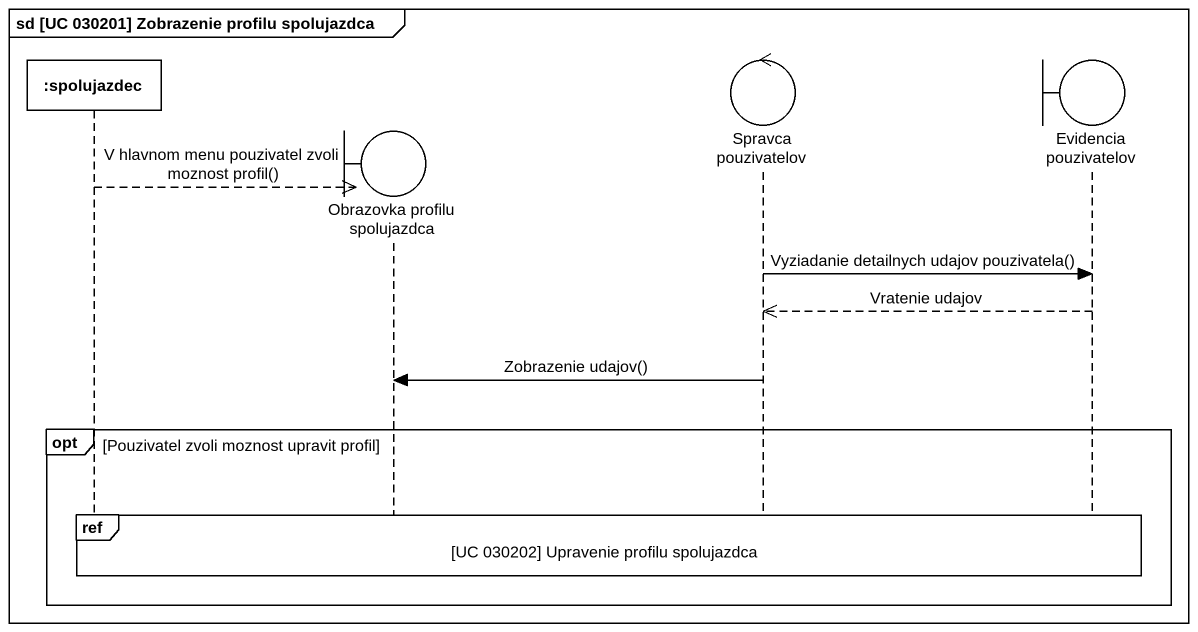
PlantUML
@startuml
mainframe sd [UC 030201] Zobrazenie profilu spolujazdca
hide footbox
participant ":spolujazdec" as spolujazdec
boundary "Obrazovka profilu spolujazdca" as Obrazovka_profilu
control "Spravca pouzivatelov" as Spravca_pouzivatelov
boundary "Evidencia pouzivatelov" as Evidencia_pouzivatelov

spolujazdec -->> Obrazovka_profilu ** : V hlavnom menu pouzivatel zvoli moznost profil()
Spravca_pouzivatelov -> Evidencia_pouzivatelov : Vyziadanie detailnych udajov pouzivatela()
Evidencia_pouzivatelov -->> Spravca_pouzivatelov : Vratenie udajov
Spravca_pouzivatelov -> Obrazovka_profilu : Zobrazenie udajov()
opt Pouzivatel zvoli moznost upravit profil
  ref over spolujazdec, Obrazovka_profilu, Spravca_pouzivatelov, Evidencia_pouzivatelov : [UC 030202] Upravenie profilu spolujazdca
end
@enduml
